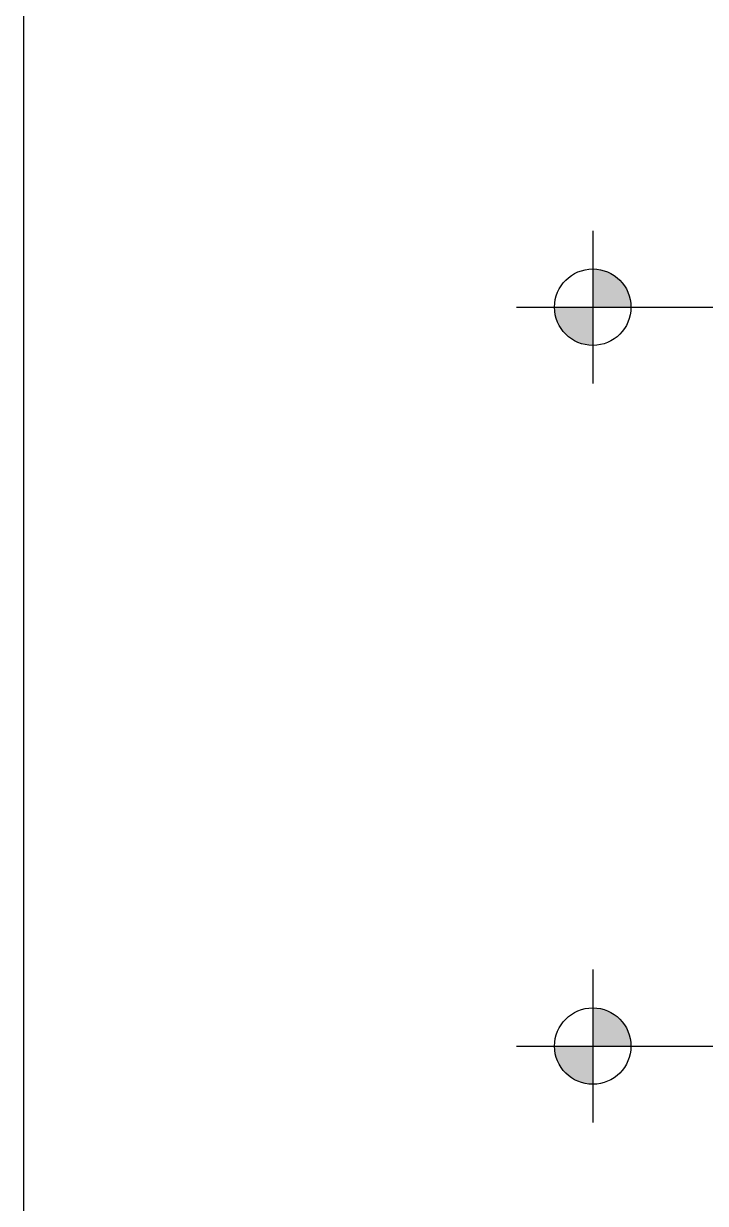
# Model space of a CAD drawing. Header units: metres. Extents: x -220 to 294, y -29 to 18.
# Drawn here: x -14.783 to -12.107, y -5.517 to -0.887 of the extents above; entities that cross this region are included whole.
import ezdxf

# ---------------------------------------------------------------- set-up
doc = ezdxf.new("R2010")
doc.units = ezdxf.units.M
doc.header["$MEASUREMENT"] = 0
for name, color, linetype in [('Cizgi', 7, 'Continuous'), ('Standart', 7, 'Continuous'), ('Tarama', 7, 'Continuous')]:
    doc.layers.add(name, color=color, linetype=linetype)

msp = doc.modelspace()

# ---------------------------------------------------------------- hatches: boundary and pattern name
at = {"layer": 'Tarama', "linetype": 'Continuous', "lineweight": -3}
for points in [[(-12.3988, -2), (-12.3997, -1.9832), (-12.4025, -1.9666), (-12.4072, -1.9505), (-12.4136, -1.9349), (-12.4218, -1.9202), (-12.4315, -1.9065), (-12.4427, -1.8939), (-12.4553, -1.8827), (-12.469, -1.873), (-12.4837, -1.8649), (-12.4992, -1.8584), (-12.5154, -1.8538), (-12.532, -1.8509), (-12.5488, -1.85), (-12.5488, -2)], [(-12.6988, -2), (-12.6978, -2.0168), (-12.695, -2.0334), (-12.6904, -2.0495), (-12.6839, -2.0651), (-12.6758, -2.0798), (-12.6661, -2.0935), (-12.6548, -2.1061), (-12.6423, -2.1173), (-12.6286, -2.127), (-12.6139, -2.1351), (-12.5983, -2.1416), (-12.5822, -2.1462), (-12.5656, -2.1491), (-12.5488, -2.15), (-12.5488, -2)], [(-12.3988, -4.9), (-12.3997, -4.8832), (-12.4025, -4.8666), (-12.4072, -4.8505), (-12.4136, -4.8349), (-12.4218, -4.8202), (-12.4315, -4.8065), (-12.4427, -4.7939), (-12.4553, -4.7827), (-12.469, -4.773), (-12.4837, -4.7649), (-12.4992, -4.7584), (-12.5154, -4.7538), (-12.532, -4.7509), (-12.5488, -4.75), (-12.5488, -4.9)], [(-12.6988, -4.9), (-12.6978, -4.9168), (-12.695, -4.9334), (-12.6904, -4.9495), (-12.6839, -4.9651), (-12.6758, -4.9798), (-12.6661, -4.9935), (-12.6548, -5.0061), (-12.6423, -5.0173), (-12.6286, -5.027), (-12.6139, -5.0351), (-12.5983, -5.0416), (-12.5822, -5.0462), (-12.5656, -5.0491), (-12.5488, -5.05), (-12.5488, -4.9)]]:
    msp.add_hatch(color=216, dxfattribs=at).paths.add_polyline_path(points)

# ---------------------------------------------------------------- linework, layer by layer
at = {"layer": 'Cizgi', "color": 18, "linetype": 'Continuous', "lineweight": -3}
msp.add_lwpolyline([(-14.783, 18), (-14.783, -12)], dxfattribs=at)
at = {"layer": 'Standart', "color": 216, "linetype": 'Continuous', "lineweight": -3}
for points in [[(-12.5488, -1.7), (-12.5488, -2.3)], [(-12.8488, -2), (-12.2488, -2)], [(-12.2488, -2), (-10.4971, -2)], [(-12.5488, -4.6), (-12.5488, -5.2)], [(-12.8488, -4.9), (-12.2488, -4.9)], [(-12.2488, -4.9), (-10.4971, -4.9)]]:
    msp.add_lwpolyline(points, dxfattribs=at)
for centre in [(-12.5488, -2), (-12.5488, -4.9)]:
    msp.add_circle(centre, 0.15, dxfattribs=at)

doc.saveas('drawing.dxf')
